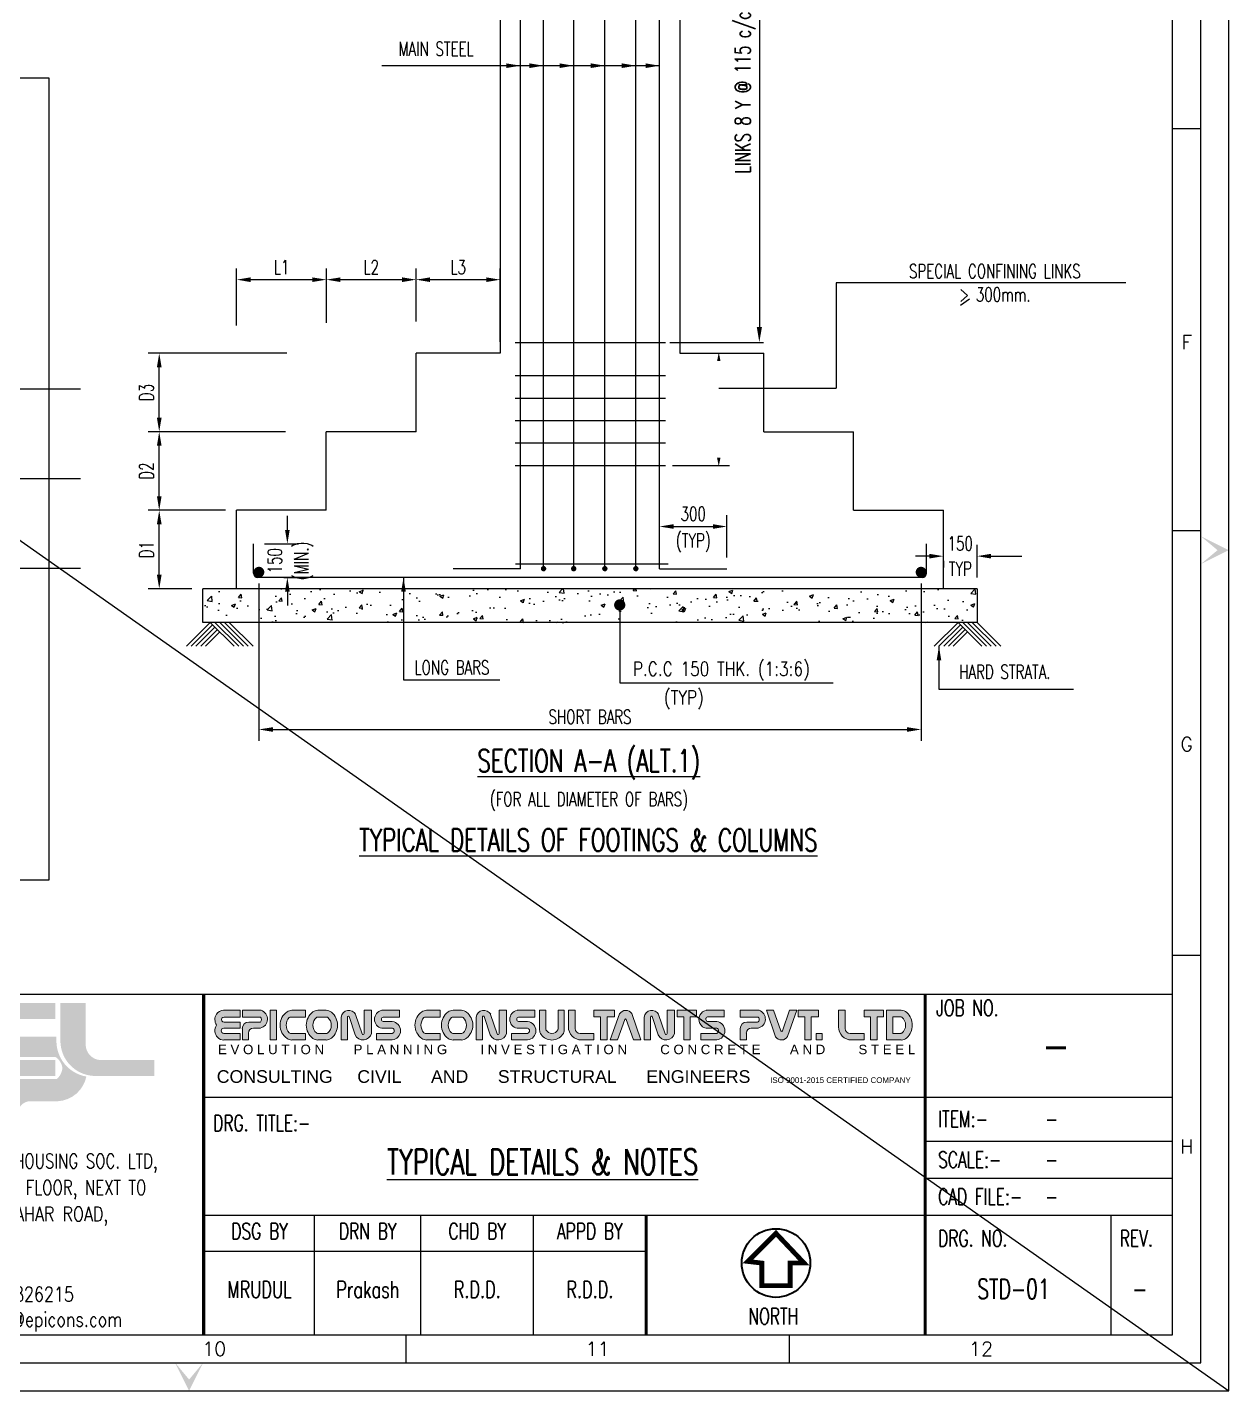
# Model space of a CAD drawing. Extents: x 489124 to 794428, y -356295 to -29813.
# Drawn here: x 583374 to 604791, y -94887 to -70579 of the extents above; entities that cross this region are included whole.
import ezdxf
from ezdxf.enums import TextEntityAlignment as Align
from ezdxf.lldxf.tags import DXFTag

# ---------------------------------------------------------------- set-up
doc = ezdxf.new("R2010")
doc.units = 0
doc.header["$LTSCALE"] = 500
doc.header["$MEASUREMENT"] = 0
doc.layers.get('DEFPOINTS').update_dxf_attribs({"color": 4})
for name, color, linetype, lineweight in [('00 ECPL LOGO', 250, 'Continuous', 20), ('00 ELEV-2', 9, 'Continuous', 30), ('HEADING-TXT', 1, 'Continuous', 25)]:
    doc.layers.add(name, color=color, linetype=linetype, lineweight=lineweight)
for name, color, linetype in [('CEN', 8, 'CENTER'), ('COL', 1, 'Continuous'), ('DIM', 5, 'Continuous'), ('FOOT', 4, 'Continuous'), ('FRAME', 6, 'Continuous'), ('LINK', 2, 'Continuous'), ('P.C.C.', 8, 'Continuous'), ('PNA', 10, 'Continuous'), ('RING', 4, 'Continuous'), ('S-TEXT-1', 4, 'Continuous'), ('TEXT', 4, 'Continuous'), ('TEXT (SHEET)', 4, 'Continuous'), ('TITLE', 4, 'Continuous'), ('TXT', 4, 'Continuous')]:
    doc.layers.add(name, color=color, linetype=linetype)
doc.styles.add('ROMANS', font='r.shx', dxfattribs={"width": 0.7, "bigfont": 'bigfont.shx'})
doc.styles.add('SEC. TEXT', font='arial.ttf', dxfattribs={"height": 180})
tags = doc.linetypes.add('CENTER', pattern=[2, 1.25, -0.25, 0.25, -0.25]).pattern_tags.tags
tags[10:11] = [DXFTag(74, 4), DXFTag(75, 0), DXFTag(340, '0'), DXFTag(46, 1.0), DXFTag(50, 0.0), DXFTag(44, 0.0), DXFTag(45, 0.0)]
tags[8:9] = [DXFTag(74, 4), DXFTag(75, 0), DXFTag(340, '0'), DXFTag(46, 1.0), DXFTag(50, 0.0), DXFTag(44, 0.0), DXFTag(45, 0.0)]
tags[6:7] = [DXFTag(74, 4), DXFTag(75, 0), DXFTag(340, '0'), DXFTag(46, 1.0), DXFTag(50, 0.0), DXFTag(44, 0.0), DXFTag(45, 0.0)]
tags[4:5] = [DXFTag(74, 4), DXFTag(75, 0), DXFTag(340, '0'), DXFTag(46, 1.0), DXFTag(50, 0.0), DXFTag(44, 0.0), DXFTag(45, 0.0)]
tags = doc.linetypes.add('HIDDEN', pattern=[0.375, 0.25, -0.125]).pattern_tags.tags
tags[6:7] = [DXFTag(74, 4), DXFTag(75, 0), DXFTag(340, '0'), DXFTag(46, 1.0), DXFTag(50, 0.0), DXFTag(44, 0.0), DXFTag(45, 0.0)]
tags[4:5] = [DXFTag(74, 4), DXFTag(75, 0), DXFTag(340, '0'), DXFTag(46, 1.0), DXFTag(50, 0.0), DXFTag(44, 0.0), DXFTag(45, 0.0)]
doc.dimstyles.new('Copy of INT2TIMES', dxfattribs={"dimtxt": 300, "dimasz": 275, "dimexe": 75, "dimexo": 75, "dimgap": 40, "dimtad": 1, "dimdec": 0, "dimlfac": 0.5, "dimrnd": 5, "dimzin": 0, "dimdsep": 46, "dimtxsty": 'ROMANS', "dimcen": -1, "dimclrd": 5, "dimclre": 5, "dimclrt": 4, "dimadec": 0, "dimazin": 0, "dimtfac": 1, "dimtdec": 0, "dimtix": 1, "dimtofl": 0, "dimtmove": 2, "dimatfit": 3, "dimfxl": 0, "dimtolj": 1, "dimtzin": 0, "dimarcsym": 0})
doc.dimstyles.new('dim25', dxfattribs={"dimtxt": 250, "dimasz": 250, "dimexe": 200, "dimexo": 200, "dimgap": 100, "dimtad": 1, "dimdec": 0, "dimlfac": 0.25, "dimzin": 0, "dimdsep": 46, "dimtxsty": 'ROMANS', "dimcen": 0, "dimclrd": 5, "dimclre": 5, "dimclrt": 4, "dimadec": 0, "dimazin": 0, "dimtfac": 1, "dimtdec": 0, "dimtix": 1, "dimtofl": 0, "dimtmove": 2, "dimatfit": 3, "dimfxl": 0, "dimtolj": 1, "dimtzin": 0, "dimlwd": -1, "dimlwe": -1, "dimarcsym": 0})
doc.dimstyles.new('INT$7', dxfattribs={"dimtxt": 9, "dimasz": 8, "dimexe": 8, "dimexo": 3, "dimgap": 2, "dimtad": 1, "dimdec": 0, "dimzin": 0, "dimdsep": 46, "dimtxsty": 'ROMANS', "dimblk": 'DIMTICK', "dimcen": -0.25, "dimclrd": 5, "dimclre": 5, "dimclrt": 4, "dimadec": 0, "dimazin": 0, "dimtfac": 1, "dimtdec": 0, "dimtix": 1, "dimtofl": 0, "dimtmove": 2, "dimatfit": 3, "dimldrblk": 'DIMTICK', "dimfxl": 0, "dimtolj": 1, "dimtzin": 0, "dimarcsym": 0})

# ---------------------------------------------------------------- blocks, each defined once
blk = doc.blocks.new('*D33')
at = {"layer": 'DEFPOINTS', "color": 0}
for p in [(587405, -79790), (588010, -79790), (587747, -80390)]:
    blk.add_point(p, dxfattribs=at)
at = {"layer": 'DIM', "color": 5}
for p, q in [((588010, -79540), (588010, -79290)), ((587605, -79790), (588210, -79790)), ((587947, -80390), (588210, -80390)), ((588010, -80640), (588010, -80890))]:
    blk.add_line(p, q, dxfattribs=at)
for points in [[(587969, -79540), (588052, -79540), (588010, -79790)], [(587969, -80640), (588052, -80640), (588010, -80390)]]:
    blk.add_solid(points, dxfattribs=at)
at = {"layer": 'DIM', "color": 4, "char_height": 250, "attachment_point": 5, "rotation": 90, "style": 'ROMANS'}
for s, insert in [('\\A1;150', (587785, -80090)), ('\\A1;(MIN.)', (588301, -80090))]:
    blk.add_mtext(s, dxfattribs=dict(at, insert=insert))
blk = doc.blocks.new('*D34')
at = {"layer": 'DEFPOINTS', "color": 0}
for p in [(585726, -79190), (587105, -79190), (586505, -80590)]:
    blk.add_point(p, dxfattribs=at)
at = {"layer": 'DIM', "color": 5}
for p, q in [((586905, -79190), (585526, -79190)), ((585726, -80340), (585726, -79440)), ((586305, -80590), (585526, -80590))]:
    blk.add_line(p, q, dxfattribs=at)
for points in [[(585685, -79440), (585768, -79440), (585726, -79190)], [(585685, -80340), (585768, -80340), (585726, -80590)]]:
    blk.add_solid(points, dxfattribs=at)
at = {"layer": 'DIM', "color": 4, "insert": (585501, -79890), "char_height": 250, "attachment_point": 5, "rotation": 90, "style": 'ROMANS'}
blk.add_mtext('\\A1;D1', dxfattribs=at)
blk = doc.blocks.new('*D35')
at = {"layer": 'DEFPOINTS', "color": 0}
for p in [(585726, -77790), (588179, -77790), (587105, -79190)]:
    blk.add_point(p, dxfattribs=at)
at = {"layer": 'DIM', "color": 5}
for p, q in [((587979, -77790), (585526, -77790)), ((585726, -78940), (585726, -78040)), ((586905, -79190), (585526, -79190))]:
    blk.add_line(p, q, dxfattribs=at)
for points in [[(585685, -78040), (585768, -78040), (585726, -77790)], [(585685, -78940), (585768, -78940), (585726, -79190)]]:
    blk.add_solid(points, dxfattribs=at)
at = {"layer": 'DIM', "color": 4, "insert": (585501, -78490), "char_height": 250, "attachment_point": 5, "rotation": 90, "style": 'ROMANS'}
blk.add_mtext('\\A1;D2', dxfattribs=at)
blk = doc.blocks.new('*D36')
at = {"layer": 'DEFPOINTS', "color": 0}
for p in [(585726, -76390), (588199, -76390), (588179, -77790)]:
    blk.add_point(p, dxfattribs=at)
at = {"layer": 'DIM', "color": 5}
for p, q in [((587999, -76390), (585526, -76390)), ((585726, -77540), (585726, -76640)), ((587979, -77790), (585526, -77790))]:
    blk.add_line(p, q, dxfattribs=at)
for points in [[(585685, -76640), (585768, -76640), (585726, -76390)], [(585685, -77540), (585768, -77540), (585726, -77790)]]:
    blk.add_solid(points, dxfattribs=at)
at = {"layer": 'DIM', "color": 4, "insert": (585501, -77090), "char_height": 250, "attachment_point": 5, "rotation": 90, "style": 'ROMANS'}
blk.add_mtext('\\A1;D3', dxfattribs=at)
blk = doc.blocks.new('*D37')
at = {"layer": 'DEFPOINTS', "color": 0}
for p in [(590305, -75079), (590305, -76024), (591805, -76390)]:
    blk.add_point(p, dxfattribs=at)
at = {"layer": 'DIM', "color": 5}
for p, q in [((590305, -75824), (590305, -74879)), ((591555, -75079), (590555, -75079)), ((591805, -76190), (591805, -74879))]:
    blk.add_line(p, q, dxfattribs=at)
for points in [[(590555, -75038), (590555, -75121), (590305, -75079)], [(591555, -75038), (591555, -75121), (591805, -75079)]]:
    blk.add_solid(points, dxfattribs=at)
at = {"layer": 'DIM', "color": 4, "insert": (591055, -74854), "char_height": 250, "attachment_point": 5, "style": 'ROMANS'}
blk.add_mtext('\\A1;L3', dxfattribs=at)
blk = doc.blocks.new('*D38')
at = {"layer": 'DEFPOINTS', "color": 0}
for p in [(588705, -75079), (588705, -76051), (590305, -76024)]:
    blk.add_point(p, dxfattribs=at)
at = {"layer": 'DIM', "color": 5}
for p, q in [((588705, -75851), (588705, -74879)), ((590055, -75079), (588955, -75079)), ((590305, -75824), (590305, -74879))]:
    blk.add_line(p, q, dxfattribs=at)
for points in [[(588955, -75038), (588955, -75121), (588705, -75079)], [(590055, -75038), (590055, -75121), (590305, -75079)]]:
    blk.add_solid(points, dxfattribs=at)
at = {"layer": 'DIM', "color": 4, "insert": (589505, -74854), "char_height": 250, "attachment_point": 5, "style": 'ROMANS'}
blk.add_mtext('\\A1;L2', dxfattribs=at)
blk = doc.blocks.new('*D39')
at = {"layer": 'DEFPOINTS', "color": 0}
for p in [(587105, -75079), (588705, -76051), (587105, -76099)]:
    blk.add_point(p, dxfattribs=at)
at = {"layer": 'DIM', "color": 5}
for p, q in [((587105, -75899), (587105, -74879)), ((588455, -75079), (587355, -75079)), ((588705, -75851), (588705, -74879))]:
    blk.add_line(p, q, dxfattribs=at)
for points in [[(587355, -75038), (587355, -75121), (587105, -75079)], [(588455, -75038), (588455, -75121), (588705, -75079)]]:
    blk.add_solid(points, dxfattribs=at)
at = {"layer": 'DIM', "color": 4, "insert": (587905, -74854), "char_height": 250, "attachment_point": 5, "style": 'ROMANS'}
blk.add_mtext('\\A1;L1', dxfattribs=at)
blk = doc.blocks.new('*D40')
at = {"layer": 'DEFPOINTS', "color": 0}
for p in [(599705, -79890), (600305, -80008), (600305, -80590)]:
    blk.add_point(p, dxfattribs=at)
at = {"layer": 'DIM', "color": 5}
for p, q in [((600305, -80390), (600305, -79808)), ((599455, -80008), (599205, -80008)), ((599705, -80090), (599705, -80208)), ((600555, -80008), (600805, -80008))]:
    blk.add_line(p, q, dxfattribs=at)
for points in [[(599455, -79967), (599455, -80050), (599705, -80008)], [(600555, -79967), (600555, -80050), (600305, -80008)]]:
    blk.add_solid(points, dxfattribs=at)
at = {"layer": 'DIM', "color": 4, "char_height": 250, "attachment_point": 5, "style": 'ROMANS'}
for s, insert in [('\\A1;150', (600005, -79783)), ('\\A1;TYP', (600005, -80233))]:
    blk.add_mtext(s, dxfattribs=dict(at, insert=insert))
blk = doc.blocks.new('FOLDER')
at = {"layer": 'PNA'}
for points in [[(-1250, 2500), (0, 0), (0, 1000)], [(1250, 2500), (0, 0), (0, 1000)]]:
    blk.add_solid(points, dxfattribs=at)
blk = doc.blocks.new('ecpl logo')
at = {"layer": '00 ECPL LOGO'}
for color, points in [(256, [(351, -827, 0.621111), (586, -1401), (1442, -1401), (1442, -1151), (682, -1151, -0.917622), (682, -948), (1285, -948), (1285, -702), (682, -702, -0.926164), (682, -501), (1442, -501), (1442, -251), (581, -251, 0.621111), (351, -827)]), (152, [(2940, -251), (2940, -863, 0.384329), (3453, -1401), (4422, -1401), (4422, -1151), (3582, -1151, -0.414214), (3340, -908), (3340, -251)]), (140, [(1887, -779), (1887, -1102), (2862, -1102, -0.232111), (2971, -1281, -0.194401), (2883, -1450), (2269, -1450, 0.364674), (1887, -1802), (1887, -2463), (2269, -2463), (2269, -1996, -0.414214), (2462, -1802), (2899, -1802, 0.338499), (3350, -1412, -0.371272), (2877, -839), (2877, -779)])]:
    blk.add_hatch(color=color, dxfattribs=at).paths.add_polyline_path(points)
h = blk.add_hatch(color=253, dxfattribs=at)
h.dxf.hatch_style = 1
h.paths.add_polyline_path([(995, -993, 0.07148), (1056, -1106), (1486, -1106), (1486, -1356, 0.065387), (1776, -1401), (2862, -1401), (2862, -1151), (1776, -1151, -0.910826), (1742, -501), (2862, -501), (2862, -251), (1776, -251, 0.069483), (1486, -291), (1486, -546), (1071, -546, 0.072407), (1003, -657), (1329, -657), (1329, -993)])
blk = doc.blocks.new('A1')
at = {"layer": '00 ECPL LOGO'}
h = blk.add_hatch(color=7, dxfattribs=at)
h.dxf.hatch_style = 1
h.paths.add_polyline_path([(65416, 6564), (65416, 6682), (65123, 6682, 0.261636), (64999, 6612, 0.285841), (65001, 6424, 0.344902), (65022, 6205, 0.204992), (65127, 6161), (65416, 6161), (65416, 6276), (65134, 6276, -1), (65128, 6370), (65416, 6370), (65416, 6476), (65134, 6476, -1), (65132, 6564)])
h = blk.add_hatch(color=7, dxfattribs=at)
h.dxf.hatch_style = 1
h.paths.add_polyline_path([(65787, 6682), (65455, 6682), (65455, 6564), (65771, 6564, -0.440545), (65771, 6476), (65570, 6476, 0.414214), (65455, 6360), (65455, 6161), (65563, 6161), (65563, 6283, -0.414214), (65650, 6370), (65771, 6370, 0.757811)])
h.paths.add_polyline_path([(66057, 6682), (65944, 6682), (65944, 6161), (66057, 6161)])
h.paths.add_polyline_path([(66562, 6682), (66324, 6682, 0.154275), (66241, 6655, 0.519672), (66241, 6187, 0.154275), (66324, 6161), (66562, 6161), (66562, 6276), (66299, 6276, -0.210356), (66278, 6286, -0.388707), (66278, 6555, -0.210356), (66299, 6564), (66562, 6564)])
h.paths.add_polyline_path([(66927, 6682), (66780, 6682, 0.159018), (66695, 6654, 0.507969), (66695, 6189, 0.159018), (66780, 6161), (66927, 6161, 0.173791), (67019, 6194, 0.472311), (67019, 6649, 0.173791)])
h.paths.add_polyline_path([(66938, 6564, -0.185052), (66957, 6557, -0.445894), (66957, 6284, -0.185052), (66938, 6276), (66774, 6276, -0.185052), (66755, 6284, -0.445894), (66755, 6557, -0.185052), (66774, 6564)], flags=16)
h.paths.add_polyline_path([(67444, 6611, 0.723435), (67190, 6564), (67190, 6161), (67302, 6161), (67302, 6564, -0.723435), (67330, 6575), (67437, 6252, 0.724077), (67721, 6277), (67721, 6682), (67592, 6682), (67592, 6278, -0.755661), (67557, 6267)])
h.paths.add_polyline_path([(68218, 6682), (67905, 6682, 0.823713), (67905, 6367), (68089, 6367, -0.713272), (68089, 6276), (67809, 6276), (67809, 6161), (68089, 6161, 0.900309), (68089, 6484), (67928, 6484, -0.746931), (67928, 6564), (68218, 6564)])
h = blk.add_hatch(color=7, dxfattribs=at)
h.dxf.hatch_style = 1
h.paths.add_polyline_path([(68929, 6682), (68691, 6682, 0.154275), (68607, 6655, 0.519672), (68607, 6187, 0.154275), (68691, 6161), (68929, 6161), (68929, 6276), (68665, 6276, -0.210932), (68644, 6286, -0.385278), (68643, 6554, -0.212895), (68665, 6564), (68929, 6564)])
h.paths.add_polyline_path([(69394, 6649, 0.173792), (69302, 6682), (69155, 6682, 0.159018), (69070, 6654, 0.507969), (69070, 6189, 0.159018), (69155, 6161), (69302, 6161, 0.173792), (69394, 6194, 0.472311)])
h.paths.add_polyline_path([(69312, 6564, -0.185053), (69331, 6557, -0.445893), (69331, 6284, -0.185053), (69312, 6276), (69149, 6276, -0.185053), (69129, 6284, -0.445893), (69129, 6557, -0.185053), (69149, 6564)], flags=16)
h.paths.add_polyline_path([(69562, 6564), (69562, 6161), (69674, 6161), (69674, 6564, -0.436861), (69690, 6581, -0.319738), (69704, 6571), (69809, 6252, 0.724077), (70093, 6277), (70093, 6682), (69964, 6682), (69964, 6278, -0.755661), (69930, 6267), (69816, 6611, 0.723435)])
h.paths.add_polyline_path([(70594, 6682), (70281, 6682, 0.823713), (70281, 6367), (70466, 6367, -0.713272), (70466, 6276), (70185, 6276), (70185, 6161), (70466, 6161, 0.900309), (70466, 6484), (70304, 6484, -0.746931), (70304, 6564), (70594, 6564)])
h.paths.add_polyline_path([(70788, 6682), (70676, 6682), (70676, 6341, 0.160106), (70704, 6256, 0.505303), (71080, 6256, 0.160106), (71108, 6341), (71108, 6682), (70999, 6682), (70999, 6342, -0.621318), (70788, 6342)])
h.paths.add_polyline_path([(71299, 6682), (71181, 6682), (71181, 6392, 0.414214), (71412, 6161), (71631, 6161), (71631, 6276), (71386, 6276, -0.414214), (71299, 6363)])
h.paths.add_polyline_path([(71989, 6682), (71631, 6682), (71631, 6567), (71748, 6567), (71748, 6161), (71860, 6161), (71860, 6567), (71989, 6567)])
h.paths.add_polyline_path([(72294, 6628, 0.539211), (72081, 6621), (71915, 6161), (72046, 6161), (72170, 6522, -0.708617), (72197, 6522), (72327, 6161), (72453, 6161)])
h.paths.add_polyline_path([(72766, 6611, 0.723435), (72512, 6564), (72512, 6161), (72624, 6161), (72624, 6564, -0.723435), (72653, 6575), (72759, 6252, 0.724077), (73043, 6277), (73043, 6682), (72914, 6682), (72914, 6278, -0.755661), (72880, 6267)])
h.paths.add_polyline_path([(73430, 6682), (73090, 6682), (73090, 6567), (73206, 6567), (73206, 6161), (73319, 6161), (73319, 6567), (73430, 6567)])
h.paths.add_polyline_path([(73915, 6682), (73623, 6682, 0.157568), (73539, 6654, 0.511532), (73539, 6394, 0.157569), (73623, 6367), (73786, 6367, -0.713272), (73786, 6276), (73506, 6276), (73506, 6161), (73786, 6161, 0.900308), (73786, 6484), (73630, 6484), (73624, 6484, -0.722204), (73624, 6567), (73915, 6567)])
h = blk.add_hatch(color=7, dxfattribs=at)
h.dxf.hatch_style = 1
h.paths.add_polyline_path([(74531, 6682), (74198, 6682), (74198, 6564), (74501, 6564, -0.270444), (74526, 6549, -0.26297), (74526, 6491, -0.270444), (74501, 6476), (74314, 6476, 0.414214), (74198, 6360), (74198, 6161), (74307, 6161), (74307, 6283, -0.414214), (74393, 6370), (74515, 6370, 0.757811)])
h.paths.add_polyline_path([(74784, 6682), (74659, 6682), (74818, 6215, 0.539211), (75030, 6221), (75196, 6682), (75065, 6682), (74941, 6320, -0.708617), (74914, 6320)])
h.paths.add_polyline_path([(75574, 6682), (75217, 6682), (75217, 6567), (75333, 6567), (75333, 6161), (75446, 6161), (75446, 6567), (75574, 6567)])
h.paths.add_polyline_path([(76042, 6682), (75924, 6682), (75924, 6392, 0.414214), (76155, 6161), (76374, 6161), (76374, 6276), (76129, 6276, -0.414214), (76042, 6363)])
h.paths.add_polyline_path([(75638, 6276), (75531, 6276), (75531, 6161), (75638, 6161)])
h = blk.add_hatch(color=7, dxfattribs=at)
h.dxf.hatch_style = 1
h.paths.add_polyline_path([(76374, 6682), (76374, 6567), (76490, 6567), (76490, 6161), (76603, 6161), (76603, 6567), (76715, 6567), (76715, 6682)])
h.paths.add_polyline_path([(76771, 6682), (76771, 6161), (77026, 6161, 0.189446), (77124, 6199, 0.435754), (77124, 6643, 0.189446), (77026, 6682)])
h.paths.add_polyline_path([(77029, 6567, -0.519112), (77029, 6276), (76881, 6276), (76881, 6567)], flags=16)
at = {"color": 1}
for p, q in [((81794, 6959), (1969, 6959)), ((64792, 5159), (81794, 5159)), ((64792, 3084), (81794, 3084)), ((64792, 2451), (72548, 2451))]:
    blk.add_line(p, q, dxfattribs=at)
at = {"color": 5, "linetype": 'ByBlock', "lineweight": -2}
for p, q in [((77465, 4384), (81794, 4384)), ((77465, 3734), (81794, 3734)), ((66725, 984), (66725, 3084)), ((68592, 984), (68592, 3084)), ((70570, 984), (70570, 3084)), ((80711, 3084), (80711, 984))]:
    blk.add_line(p, q, dxfattribs=at)
blk.add_line((72548, 984), (72548, 3084))
at = {"flags": 128}
blk.add_lwpolyline([(0, 0), (82779, 0), (82779, 58231), (0, 58231)], close=True, dxfattribs=at)
at = {"color": 1, "const_width": 56.6}
for points in [[(64777, 984), (64777, 6959)], [(77447, 984), (77447, 6959)], [(72548, 984), (72548, 3084)]]:
    blk.add_lwpolyline(points, dxfattribs=at)
at = {"layer": '00 ECPL LOGO', "color": 7}
for p, q in [((65416, 6682), (65123, 6682)), ((65134, 6564), (65416, 6564)), ((65416, 6476), (65134, 6476)), ((65416, 6564), (65416, 6682)), ((65416, 6370), (65416, 6476)), ((65787, 6682), (65455, 6682)), ((65455, 6682), (65455, 6564)), ((65771, 6564), (65455, 6564)), ((65771, 6476), (65570, 6476)), ((65944, 6682), (66057, 6682)), ((65944, 6682), (65944, 6161)), ((66057, 6682), (66057, 6161)), ((66299, 6564), (66562, 6564)), ((66324, 6682), (66562, 6682)), ((66562, 6564), (66562, 6682)), ((66774, 6564), (66938, 6564)), ((66780, 6682), (66927, 6682)), ((67190, 6564), (67190, 6161)), ((67302, 6564), (67302, 6161)), ((67330, 6575), (67437, 6252)), ((67444, 6611), (67557, 6267)), ((67592, 6682), (67721, 6682)), ((67721, 6682), (67592, 6682)), ((67592, 6682), (67592, 6276)), ((67721, 6682), (67721, 6276)), ((67721, 6564), (67721, 6564)), ((67905, 6682), (68218, 6682)), ((68218, 6682), (67905, 6682)), ((67928, 6564), (68218, 6564)), ((68089, 6484), (67928, 6484)), ((68218, 6564), (68218, 6682)), ((68665, 6564), (68929, 6564)), ((68929, 6682), (68691, 6682)), ((68929, 6564), (68929, 6682)), ((69149, 6564), (69312, 6564)), ((69155, 6682), (69302, 6682)), ((69562, 6564), (69562, 6161)), ((69674, 6564), (69674, 6161)), ((69704, 6571), (69809, 6252)), ((69816, 6611), (69930, 6267)), ((69964, 6682), (70093, 6682)), ((69964, 6682), (70093, 6682)), ((70093, 6682), (69964, 6682)), ((69964, 6682), (69964, 6276)), ((70093, 6682), (70093, 6277)), ((70093, 6564), (70093, 6564)), ((70281, 6682), (70594, 6682)), ((70281, 6682), (70594, 6682)), ((70594, 6682), (70281, 6682)), ((70304, 6564), (70594, 6564)), ((70466, 6484), (70304, 6484)), ((70594, 6564), (70594, 6682)), ((70676, 6682), (70788, 6682)), ((70788, 6682), (70676, 6682)), ((70676, 6682), (70676, 6341)), ((70788, 6682), (70788, 6342)), ((70999, 6682), (71108, 6682)), ((71108, 6682), (70999, 6682)), ((70999, 6682), (70999, 6342)), ((71108, 6682), (71108, 6341)), ((71181, 6682), (71299, 6682)), ((71299, 6682), (71181, 6682)), ((71181, 6392), (71181, 6682)), ((71299, 6363), (71299, 6682)), ((71631, 6682), (71989, 6682)), ((71989, 6682), (71631, 6682)), ((71631, 6682), (71631, 6567)), ((71631, 6567), (71748, 6567)), ((71748, 6161), (71748, 6567)), ((71860, 6161), (71860, 6567)), ((71860, 6567), (71989, 6567)), ((71915, 6161), (72081, 6621)), ((71989, 6682), (71989, 6567)), ((72046, 6161), (72170, 6522)), ((72327, 6161), (72197, 6522)), ((72453, 6161), (72294, 6628)), ((72512, 6564), (72512, 6161)), ((72624, 6564), (72624, 6161)), ((72653, 6575), (72759, 6252)), ((72766, 6611), (72880, 6267)), ((72914, 6682), (72914, 6276)), ((72914, 6682), (73043, 6682)), ((72914, 6682), (73043, 6682)), ((73043, 6682), (72914, 6682)), ((72914, 6682), (73043, 6682)), ((73043, 6682), (73043, 6276)), ((73043, 6564), (73043, 6564)), ((73090, 6682), (73090, 6567)), ((73090, 6682), (73430, 6682)), ((73430, 6682), (73090, 6682)), ((73090, 6682), (73430, 6682)), ((73090, 6682), (73430, 6682)), ((73430, 6682), (73090, 6682)), ((73090, 6567), (73206, 6567)), ((73090, 6567), (73206, 6567)), ((73206, 6161), (73206, 6567)), ((73319, 6161), (73319, 6567)), ((73319, 6567), (73430, 6567)), ((73319, 6567), (73430, 6567)), ((73430, 6682), (73430, 6567)), ((73602, 6682), (73915, 6682)), ((73602, 6682), (73915, 6682)), ((73915, 6682), (73623, 6682)), ((73624, 6567), (73915, 6567)), ((73786, 6484), (73624, 6484)), ((73630, 6484), (73786, 6484)), ((73915, 6564), (73915, 6682)), ((74198, 6682), (74198, 6564)), ((74531, 6682), (74198, 6682)), ((74501, 6564), (74198, 6564)), ((74501, 6476), (74314, 6476)), ((74659, 6682), (74818, 6215)), ((74784, 6682), (74659, 6682)), ((74784, 6682), (74659, 6682)), ((74784, 6682), (74914, 6320)), ((75065, 6682), (74941, 6320)), ((75196, 6682), (75030, 6221)), ((75196, 6682), (75065, 6682)), ((75123, 6682), (75065, 6682)), ((75196, 6682), (75065, 6682)), ((75217, 6682), (75217, 6567)), ((75217, 6682), (75574, 6682)), ((75574, 6682), (75217, 6682)), ((75217, 6682), (75574, 6682)), ((75217, 6682), (75574, 6682)), ((75217, 6682), (75574, 6682)), ((75217, 6567), (75333, 6567)), ((75217, 6567), (75333, 6567)), ((75333, 6161), (75333, 6567)), ((75446, 6161), (75446, 6567)), ((75446, 6567), (75574, 6567)), ((75446, 6567), (75574, 6567)), ((75574, 6682), (75574, 6567)), ((75924, 6392), (75924, 6682)), ((75924, 6682), (76042, 6682)), ((76042, 6682), (75924, 6682)), ((76042, 6363), (76042, 6682)), ((76374, 6682), (76374, 6567)), ((76374, 6682), (76715, 6682)), ((76715, 6682), (76374, 6682)), ((76374, 6567), (76490, 6567)), ((76490, 6567), (76374, 6567)), ((76490, 6161), (76490, 6567)), ((76603, 6161), (76603, 6567)), ((76603, 6567), (76715, 6567)), ((76603, 6567), (76715, 6567)), ((76715, 6567), (76603, 6567)), ((76715, 6682), (76715, 6567)), ((76771, 6682), (76771, 6161)), ((76771, 6682), (77026, 6682)), ((76881, 6567), (76881, 6276)), ((76881, 6567), (77019, 6567)), ((65128, 6370), (65416, 6370)), ((65416, 6276), (65128, 6276)), ((65416, 6161), (65416, 6276)), ((65455, 6360), (65455, 6161)), ((65563, 6283), (65563, 6161)), ((65650, 6370), (65771, 6370)), ((66299, 6276), (66562, 6276)), ((66562, 6161), (66562, 6276)), ((66774, 6276), (66938, 6276)), ((67721, 6276), (67721, 6276)), ((67809, 6161), (67809, 6276)), ((67809, 6276), (68089, 6276)), ((68089, 6367), (67905, 6367)), ((68665, 6276), (68929, 6276)), ((68929, 6161), (68929, 6276)), ((69149, 6276), (69312, 6276)), ((70185, 6161), (70185, 6276)), ((70185, 6276), (70466, 6276)), ((70185, 6276), (70466, 6276)), ((70466, 6367), (70281, 6367)), ((71386, 6276), (71631, 6276)), ((71631, 6276), (71631, 6161)), ((73043, 6276), (73043, 6276)), ((73506, 6161), (73506, 6276)), ((73506, 6276), (73786, 6276)), ((73506, 6276), (73786, 6276)), ((73506, 6276), (73786, 6276)), ((73786, 6367), (73602, 6367)), ((73623, 6367), (73774, 6367)), ((74198, 6360), (74198, 6161)), ((74307, 6283), (74307, 6161)), ((74393, 6370), (74515, 6370)), ((76129, 6276), (76374, 6276)), ((76374, 6276), (76374, 6161)), ((76881, 6276), (77019, 6276)), ((65127, 6161), (65416, 6161)), ((65455, 6161), (65563, 6161)), ((65944, 6161), (66057, 6161)), ((66324, 6161), (66562, 6161)), ((66927, 6161), (66780, 6161)), ((67190, 6161), (67302, 6161)), ((67569, 6161), (67592, 6161)), ((67592, 6162), (67592, 6161)), ((67809, 6161), (68089, 6161)), ((67809, 6161), (68089, 6161)), ((68691, 6161), (68929, 6161)), ((69155, 6161), (69302, 6161)), ((69562, 6161), (69674, 6161)), ((69562, 6161), (69674, 6161)), ((69562, 6161), (69674, 6161)), ((70185, 6161), (70466, 6161)), ((70185, 6161), (70466, 6161)), ((70185, 6161), (70466, 6161)), ((71412, 6161), (71631, 6161)), ((71412, 6161), (71631, 6161)), ((71748, 6161), (71860, 6161)), ((71748, 6161), (71860, 6161)), ((71915, 6161), (72046, 6161)), ((71989, 6161), (72046, 6161)), ((72327, 6161), (72453, 6161)), ((72327, 6161), (72453, 6161)), ((72512, 6161), (72624, 6161)), ((72512, 6161), (72624, 6161)), ((72512, 6161), (72624, 6161)), ((73206, 6161), (73319, 6161)), ((73206, 6161), (73319, 6161)), ((73206, 6161), (73319, 6161)), ((73206, 6161), (73319, 6161)), ((73506, 6161), (73786, 6161)), ((73506, 6161), (73786, 6161)), ((73506, 6161), (73786, 6161)), ((73506, 6161), (73786, 6161)), ((73506, 6161), (73786, 6161)), ((74198, 6161), (74307, 6161)), ((75333, 6161), (75446, 6161)), ((75333, 6161), (75446, 6161)), ((75333, 6161), (75446, 6161)), ((76155, 6161), (76374, 6161)), ((76155, 6161), (76374, 6161)), ((76490, 6161), (76603, 6161)), ((76490, 6161), (76603, 6161)), ((76490, 6161), (76603, 6161)), ((76490, 6161), (76603, 6161)), ((76507, 6161), (76603, 6161)), ((76507, 6161), (76603, 6161)), ((76507, 6161), (76603, 6161)), ((76507, 6161), (76603, 6161)), ((76771, 6161), (77026, 6161))]:
    blk.add_line(p, q, dxfattribs=at)
blk.add_lwpolyline([(75531, 6276), (75638, 6276), (75638, 6161), (75531, 6161)], close=True, dxfattribs=at)
for centre, radius, start, end in [((65151, 6520), 178, 148.648, 212.4563), ((65123, 6537), 145, 90, 148.648), ((65133, 6520), 44.1, 88.7637, 271.2363), ((65570, 6360), 116, 90, 180), ((65735, 6528), 162, 282.7188, 71.3398), ((65731, 6520), 59.7, 312.4487, 47.5513), ((66405, 6421), 286, 125.0807, 234.9193), ((66424, 6420), 199, 137.5171, 222.4829), ((66324, 6537), 145, 90, 125.0807), ((66299, 6535), 28.9, 90, 137.5171), ((66865, 6421), 288, 126.1417, 233.8583), ((66877, 6420), 183, 131.9364, 228.0636), ((66780, 6537), 145, 90, 126.1417), ((66774, 6535), 28.9, 90, 131.9364), ((66927, 6537), 145, 50.5638, 90), ((66938, 6535), 28.9, 48.0636, 90), ((66834, 6420), 183, 311.9364, 48.0636), ((66832, 6421), 295, 309.4362, 50.5638), ((67324, 6546), 136, 28.75, 172.2831), ((67318, 6565), 16.2, 40.0191, 183.5523), ((67936, 6524), 160, 101.0425, 258.9575), ((67939, 6524), 41.8, 106.4856, 253.5144), ((68072, 6322), 162, 276.006, 83.994), ((68772, 6421), 286, 125.0807, 234.9193), ((68792, 6421), 200, 138.0741, 222.3563), ((68691, 6537), 145, 90, 125.0807), ((68665, 6535), 28.9, 90, 138.0741), ((69239, 6421), 288, 126.1417, 233.8583), ((69252, 6420), 183, 131.9364, 228.0636), ((69155, 6537), 145, 90, 126.1417), ((69149, 6535), 28.9, 90, 131.9364), ((69302, 6537), 145, 50.5638, 90), ((69312, 6535), 28.9, 48.0636, 90), ((69209, 6420), 183, 311.9364, 48.0636), ((69207, 6421), 295, 309.4362, 50.5638), ((69697, 6546), 136, 28.75, 172.2831), ((69690, 6565), 16.2, 89.1577, 183.5523), ((69690, 6567), 14.5, 18.2334, 89.1577), ((70312, 6524), 160, 101.0425, 258.9575), ((70316, 6524), 41.8, 106.4856, 253.5144), ((70449, 6322), 162, 276.006, 83.994), ((72190, 6554), 127, 35.166, 148.5022), ((72184, 6517), 14.5, 19.7665, 161.0546), ((72647, 6546), 136, 28.75, 172.2831), ((72640, 6565), 16.2, 40.0191, 183.5523), ((73633, 6524), 160, 125.818, 234.182), ((73623, 6537), 145, 90, 125.818), ((73638, 6525), 43.7, 108.3261, 238.1957), ((73630, 6513), 28.9, 238.1957, 270), ((73769, 6322), 162, 276.006, 83.994), ((74314, 6360), 116, 90, 180), ((74501, 6535), 28.9, 29.4672, 90), ((74501, 6505), 28.9, 270, 330.5328), ((74479, 6528), 162, 282.7188, 71.3398), ((74474, 6520), 59.7, 330.5328, 29.4672), ((77019, 6538), 28.9, 51.4816, 90), ((77026, 6537), 145, 47.0907, 90), ((76926, 6422), 178, 308.5184, 51.4816), ((76918, 6421), 303, 312.9093, 47.0907), ((65151, 6328), 178, 147.5437, 223.6612), ((65131, 6323), 46.8, 94.0242, 265.9758), ((65650, 6283), 86.7, 90, 180), ((66299, 6305), 28.9, 222.4829, 270), ((66774, 6305), 28.9, 228.0636, 270), ((66938, 6305), 28.9, 270, 311.9364), ((67575, 6311), 150, 203.2219, 346.755), ((67573, 6277), 19, 214.0796, 357.6127), ((68074, 6322), 48, 289.0016, 70.9984), ((68665, 6305), 28.9, 222.3563, 270), ((69149, 6305), 28.9, 228.0636, 270), ((69312, 6305), 28.9, 270, 311.9364), ((69947, 6311), 150, 203.2219, 346.8516), ((69945, 6277), 19, 214.0796, 357.6127), ((70450, 6322), 48, 289.0016, 70.9984), ((70820, 6341), 145, 180, 216.3848), ((70892, 6394), 234, 216.3848, 323.6152), ((70893, 6394), 118, 206.2931, 333.7069), ((70964, 6341), 145, 323.6152, 0), ((71412, 6392), 231, 180, 270), ((71386, 6363), 86.7, 180, 270), ((72897, 6311), 150, 203.2219, 346.755), ((72895, 6277), 19, 214.0796, 357.6127), ((73623, 6512), 145, 234.182, 270), ((73771, 6322), 48, 289.0016, 70.9984), ((74393, 6283), 86.7, 90, 180), ((74928, 6325), 14.5, 199.7665, 341.0546), ((76155, 6392), 231, 180, 270), ((76129, 6363), 86.7, 180, 270), ((77019, 6305), 28.9, 270, 308.5184), ((65127, 6305), 145, 223.6612, 270), ((66324, 6305), 145, 234.9193, 270), ((66780, 6305), 145, 233.8583, 270), ((66927, 6305), 145, 270, 309.4362), ((68691, 6305), 145, 234.9193, 270), ((69155, 6305), 145, 233.8583, 270), ((69302, 6305), 145, 270, 309.4362), ((74922, 6288), 127, 215.166, 328.5022), ((77026, 6305), 145, 270, 312.9093)]:
    blk.add_arc(centre, radius, start, end, dxfattribs=at)
at = {"layer": 'PNA'}
for p, q in [((81794, 22171), (82287, 22171)), ((81794, 15109), (82287, 15109)), ((81794, 7653), (82287, 7653)), ((68326, 984), (68326, 492)), ((75060, 984), (75060, 492))]:
    blk.add_line(p, q, dxfattribs=at)
at = {"layer": 'PNA', "color": 1}
for points in [[(984, 492), (82287, 492), (82287, 57739), (984, 57739)], [(1969, 984), (81794, 984), (81794, 57247), (1969, 57247)]]:
    blk.add_lwpolyline(points, close=True, dxfattribs=at)
at = {"layer": '00 ELEV-2', "xscale": 1.111872376440616, "yscale": 1.111872376440616, "zscale": 1.111872376440616}
blk.add_blockref('ecpl logo', (58991, 7088), dxfattribs=at)
at = {"layer": 'PNA', "xscale": 0.196857838483993, "yscale": 0.196857838483993, "zscale": 0.196857838483993, "rotation": 90}
blk.add_blockref('FOLDER', (82779, 14764), dxfattribs=at)
at = {"layer": 'PNA', "xscale": 0.1968578388914466, "yscale": 0.1968578388914466, "zscale": 0.1968578388914466}
blk.add_blockref('FOLDER', (64520, 0), dxfattribs=at)
at = {"layer": '00 ECPL LOGO', "color": 7, "attachment_point": 1, "style": 'SEC. TEXT'}
for s, insert, char_height, width in [('\\pt3669.2;E V O L U T I O N        P L A N N I N G         I N V E S T I G A T I O N         C O N C R E T E        A N D         S T E E L', (65027, 6078), 166.781, 495341.65), ('\\pt4892.2;CONSULTING     CIVIL      AND      STRUCTURAL      ENGINEERS', (65006, 5630), 222.37, 551225.43), ('\\pt2201.5;ISO 9001-2015 CERTIFIED COMPANY', (74724, 5505), 100.07, 482873.39)]:
    blk.add_mtext(s, dxfattribs=dict(at, insert=insert, char_height=char_height, width=width))
at = {"layer": 'PNA', "style": 'ROMANS'}
for s, height, p in [('F', 246, (82041, 18417)), ('G', 246, (82041, 11355)), ('H', 246, (82041, 4292)), ('10', 246.1, (64960, 738)), ('11', 246.1, (71694, 738)), ('12', 246.1, (78428, 738))]:
    blk.add_text(s, height=height, dxfattribs=at).set_placement(p, align=Align.MIDDLE)
at = {"layer": 'S-TEXT-1', "style": 'ROMANS'}
for s, height, width, p in [('JYOTI ESTATE CO-HOUSING SOC. LTD,', 256.46, 0.75, (59062, 3906, 7)), ('UNIT NO. 401, 4TH FLOOR, NEXT TO', 256.46, 0.75, (59062, 3441, 7)), ('JASLOK SWEET, SAHAR ROAD,', 255.53, 0.8, (59062, 2977, 7)), ('TEL.26826225,26826215', 255.53, 0.8, (59062, 1567, 7)), ('E-mail:dadarunit@epicons.com', 255.53, 0.8, (59062, 1125, 7))]:
    blk.add_text(s, height=height, dxfattribs=dict(at, width=width)).set_placement(p)
at = {"layer": 'TEXT (SHEET)', "color": 4, "style": 'ROMANS', "width": 0.7}
for s, p in [('JOB NO.', (77639, 6582)), ('NORTH', (74345, 1166))]:
    blk.add_text(s, height=283.2, dxfattribs=at).set_placement(p)
for s, height, p in [('DRG. TITLE:-', 283.16, (64944, 4701)), ('ITEM:-', 283.2, (77676, 4772)), ('SCALE:-', 283.2, (77676, 4059)), ('CAD FILE:-', 283.2, (77676, 3409)), ('DRG. NO. ', 283.2, (77676, 2676)), ('REV.', 283.2, (80867, 2676))]:
    blk.add_text(s, height=height, dxfattribs=at).set_placement(p, align=Align.MIDDLE_LEFT)
for s, p in [('DSG BY', (65759, 2803)), ('DRN BY', (67659, 2803)), ('CHD BY', (69581, 2803)), ('APPD BY', (71559, 2803))]:
    blk.add_text(s, height=283.2, dxfattribs=at).set_placement(p, align=Align.MIDDLE_CENTER)
blk = doc.blocks.new('*D48')
at = {"layer": 'DEFPOINTS', "color": 0, "ltscale": 2}
for p in [(594753, -67290), (594753, -76197), (596424, -76197)]:
    blk.add_point(p, dxfattribs=at)
at = {"layer": 'DIM', "color": 5, "lineweight": -2, "ltscale": 2}
for p, q in [((594828, -67290), (596499, -67290)), ((596424, -67565), (596424, -75922)), ((594828, -76197), (596499, -76197))]:
    blk.add_line(p, q, dxfattribs=at)
at = {"layer": 'DIM', "color": 5, "ltscale": 2}
for points in [[(596378, -67565), (596470, -67565), (596424, -67290)], [(596378, -75922), (596470, -75922), (596424, -76197)]]:
    blk.add_solid(points, dxfattribs=at)
at = {"layer": 'DIM', "color": 4, "ltscale": 2, "insert": (596174, -71744), "char_height": 275, "attachment_point": 5, "rotation": 90, "style": 'ROMANS'}
blk.add_mtext('\\A1;LINKS 8 Y @ 115 c/c', dxfattribs=at)
blk = doc.blocks.new('*D58')
at = {"layer": 'DEFPOINTS', "color": 0}
for p in [(595845, -79480), (594645, -80231), (595845, -80231)]:
    blk.add_point(p, dxfattribs=at)
at = {"layer": 'DIM', "color": 5}
for p, q in [((594645, -80031), (594645, -79280)), ((594895, -79480), (595595, -79480)), ((595845, -80031), (595845, -79280))]:
    blk.add_line(p, q, dxfattribs=at)
for points in [[(594895, -79438), (594895, -79521), (594645, -79480)], [(595595, -79438), (595595, -79521), (595845, -79480)]]:
    blk.add_solid(points, dxfattribs=at)
at = {"layer": 'DIM', "color": 4, "char_height": 250, "attachment_point": 5, "style": 'ROMANS'}
for s, insert in [('\\A1;300', (595245, -79255)), ('\\A1;(TYP)', (595245, -79770))]:
    blk.add_mtext(s, dxfattribs=dict(at, insert=insert))
blk = doc.blocks.new('DIMTICK')
for p, q in [((-1, 0), (1, 0)), ((0, 1), (0, -1))]:
    blk.add_line(p, q)
at = {"color": 2, "const_width": 0.1}
blk.add_lwpolyline([(0.71, 0.71), (-0.71, -0.71)], dxfattribs=at)
blk = doc.blocks.new('*D59')
at = {"layer": 'DEFPOINTS', "color": 0}
for p in [(587503, -80294), (599307, -80294), (599307, -83098)]:
    blk.add_point(p, dxfattribs=at)
at = {"layer": 'DIM', "color": 5}
for p, q in [((587503, -80494), (587503, -83298)), ((599307, -80494), (599307, -83298)), ((587753, -83098), (599057, -83098))]:
    blk.add_line(p, q, dxfattribs=at)
for points in [[(587753, -83057), (587753, -83140), (587503, -83098)], [(599057, -83057), (599057, -83140), (599307, -83098)]]:
    blk.add_solid(points, dxfattribs=at)
at = {"layer": 'DIM', "color": 4, "insert": (593405, -82873), "char_height": 250, "attachment_point": 5, "style": 'ROMANS'}
blk.add_mtext('\\A1;SHORT BARS', dxfattribs=at)

msp = doc.modelspace()

# ---------------------------------------------------------------- hatches: boundary and pattern name
at = {"layer": 'P.C.C.'}
h = msp.add_hatch(dxfattribs=at)
h.set_pattern_fill('AR-CONC', color=256, scale=100, style=0)
h.set_pattern_definition([(50, (-97929.63, -169559.7), (717.2602, -62.75213), [75, -825]), (355, (-97929.6, -169559.7), (-138.7513, 752.1921), [60, -660]), (100.4514, (-97869.86, -169564.9), (578.5094, 689.43954), [63.7402, -701.1421]), (46.1842, (-97929.6, -169359.7), (1067.241, -165.519), [112.5, -1237.5]), (96.6356, (-97840.7, -169373.5), (934.6627, 974.1179), [95.6103, -1051.713]), (351.1842, (-97929.6, -169359.7), (934.662, 974.1186), [90, -990]), (21, (-97829.63, -169409.7), (596.90705, -402.6189), [75, -825]), (326, (-97829.6, -169409.7), (243.3153, 725.15005), [60, -660]), (71.4514, (-97779.9, -169443.26), (840.2226, 322.5305), [63.7402, -701.1421]), (37.5, (-97929.63, -169559.7), (12.159855, 332.89385), [0, -652, 0, -670, 0, -662.5]), (7.5, (-97929.63, -169559.7), (263.06954, 394.41171), [0, -382, 0, -637, 0, -252.5]), (327.5, (-98152.63, -169559.7), (533.82244, -22.55487), [0, -250, 0, -780, 0, -1035]), (317.5, (-98252.63, -169559.7), (583.18617, 100.10498), [0, -325, 0, -518, 0, -735])])
h.paths.add_polyline_path([(591359.753, -80590.287), (591359.753, -81190.287), (600304.865, -81190.287), (600304.865, -80590.287)])
h.paths.add_polyline_path([(591359.753, -81190.287), (591359.753, -80590.287), (586504.865, -80590.287), (586504.865, -81190.287)])

# ---------------------------------------------------------------- linework, layer by layer
at = {"layer": 'CEN'}
for p, q in [((584322.483, -77030.204), (570853.848, -77030.204)), ((584322.483, -78630.204), (570853.848, -78630.204)), ((584322.483, -80230.204), (570853.848, -80230.204))]:
    msp.add_line(p, q, dxfattribs=at)
at = {"layer": 'CEN', "linetype": 'Continuous'}
msp.add_line((594874.632, -78390.287), (595893.632, -78390.287), dxfattribs=at)
at = {"layer": 'COL', "linetype": 'Continuous'}
for points, const_width in [([(587455.028, -80293.725, 1), (587551.028, -80293.725, 1)], 96), ([(592552.641, -80231.287, 1), (592600.641, -80231.287, 1)], 48), ([(593091.059, -80231.287, 1), (593139.059, -80231.287, 1)], 48), ([(593645.885, -80231.287, 1), (593693.885, -80231.287, 1)], 48), ([(594198.497, -80231.287, 1), (594246.497, -80231.287, 1)], 48), ([(599354.703, -80293.725, -1), (599258.703, -80293.725, -1)], 96)]:
    msp.add_lwpolyline(points, format="xyb", close=True, dxfattribs=dict(at, const_width=const_width))
at = {"layer": 'DIM', "color": 2}
msp.add_line((520770.925, -35782.252), (604791.327, -94887), dxfattribs=at)
at = {"layer": 'DIM'}
for p, q in [((602959.747, -75135.85), (597790.994, -75135.85)), ((597790.994, -75135.85), (597790.994, -77013.654)), ((595700.705, -77013.654), (597790.994, -77013.654)), ((600384.865, -80008.204), (601103.865, -80008.204))]:
    msp.add_line(p, q, dxfattribs=at)
at = {"layer": 'DIM', "flags": 128}
msp.add_lwpolyline([(595700.705, -78253.848, 61.213, 0, 0), (595700.705, -78406.778, 0, 0, 0), (595700.705, -77365.093, 0, 0, 0), (595700.705, -76377.407, 0, 61.213, 0), (595700.705, -76530.338, 0, 0, 0)], format="xyseb", dxfattribs=at)
at = {"layer": 'FOOT', "linetype": 'Continuous'}
for p, q in [((591804.865, -66477.027), (591804.865, -76390.287)), ((595004.865, -69477.027), (595004.865, -76390.287)), ((590304.865, -77790.287), (590304.865, -76390.287)), ((591804.865, -76390.287), (590304.865, -76390.287)), ((595004.865, -76390.287), (596504.865, -76390.287)), ((596504.865, -77790.287), (596504.865, -76390.287)), ((590304.865, -77790.287), (588704.865, -77790.287)), ((588704.865, -79190.287), (588704.865, -77790.287)), ((596504.865, -77790.287), (598104.865, -77790.287)), ((598104.865, -79190.287), (598104.865, -77790.287)), ((587104.865, -80590.287), (587104.865, -79190.287)), ((588704.865, -79190.287), (587104.865, -79190.287)), ((598104.865, -79190.287), (599704.865, -79190.287)), ((599704.865, -80590.287), (599704.865, -79190.287)), ((600304.865, -80590.287), (586504.865, -80590.287)), ((586504.865, -81190.287), (586504.865, -80590.287)), ((600304.865, -80590.287), (600304.865, -81190.287)), ((600304.865, -81190.287), (586504.865, -81190.287))]:
    msp.add_line(p, q, dxfattribs=at)
at = {"layer": 'FOOT', "linetype": 'HIDDEN', "ltscale": 5}
msp.add_lwpolyline([(571161.074, -71477.996), (583755.95, -71477.996), (583755.95, -85782.412), (571161.074, -85782.412)], close=True, dxfattribs=at)
at = {"layer": 'FRAME'}
for p, q in [((592576.641, -80195.552), (592576.641, -58313.556)), ((592164.865, -80231.287), (592164.865, -58949.277)), ((593115.059, -80195.552), (593115.059, -58949.277)), ((593669.885, -80195.552), (593669.885, -58949.277)), ((594222.497, -80195.552), (594222.497, -58949.277)), ((594644.865, -80231.287), (594644.865, -60523.122)), ((587404.865, -80310.287), (587404.865, -79790.287)), ((599404.865, -80310.287), (599404.865, -79790.287)), ((592074.528, -80145.552), (594797.66, -80145.552)), ((599324.865, -80390.287), (587484.865, -80390.287)), ((592164.865, -80231.287), (590964.865, -80231.287)), ((594644.865, -80231.287), (595844.865, -80231.287))]:
    msp.add_line(p, q, dxfattribs=at)
for centre, start, end in [((587484.865, -80310.287), 180, 270), ((599324.865, -80310.287), 270, 0)]:
    msp.add_arc(centre, 80, start, end, dxfattribs=at)
at = {"layer": 'LINK'}
for p, q in [((592072.128, -76196.961), (594752.674, -76196.961)), ((592072.128, -76790.287), (594752.674, -76790.287)), ((592072.128, -77190.287), (594752.674, -77190.287)), ((592072.128, -77590.287), (594752.674, -77590.287)), ((592072.128, -77990.287), (594752.674, -77990.287)), ((592072.128, -78390.287), (594752.674, -78390.287))]:
    msp.add_line(p, q, dxfattribs=at)
at = {"layer": 'RING', "linetype": 'Continuous'}
for p, q in [((586210.601, -81614.551), (586634.865, -81190.287)), ((586295.454, -81614.551), (586677.292, -81232.714)), ((586380.307, -81614.551), (586719.718, -81275.14)), ((586465.16, -81614.551), (586762.145, -81317.566)), ((586550.013, -81614.551), (586804.571, -81359.993)), ((587059.129, -81614.551), (586634.865, -81190.287)), ((587143.982, -81614.551), (586719.718, -81190.287)), ((587228.835, -81614.551), (586804.571, -81190.287)), ((587313.688, -81614.551), (586889.424, -81190.287)), ((587398.541, -81614.551), (586974.277, -81190.287)), ((599541.19, -81614.551), (599965.454, -81190.287)), ((599626.043, -81614.551), (600007.881, -81232.714)), ((599710.896, -81614.551), (600050.307, -81275.14)), ((599795.748, -81614.551), (600092.733, -81317.566)), ((599880.601, -81614.551), (600135.16, -81359.993)), ((600389.718, -81614.551), (599965.454, -81190.287)), ((600474.571, -81614.551), (600050.307, -81190.287)), ((600559.424, -81614.551), (600135.16, -81190.287)), ((600644.277, -81614.551), (600220.013, -81190.287)), ((600729.129, -81614.551), (600304.865, -81190.287))]:
    msp.add_line(p, q, dxfattribs=at)
at = {"layer": 'TITLE', "color": 1, "const_width": 85.553}
msp.add_lwpolyline([(596720.311, -92080.639), (596219.019, -92581.931), (596467.149, -92611.108), (596467.149, -93014.599), (596973.473, -93014.599), (596973.473, -92611.108), (597221.603, -92611.108)], close=True, dxfattribs=at)
at = {"layer": 'TITLE', "lineweight": 35}
msp.add_circle((596720.311, -92611.108), 611.22, dxfattribs=at)
at = {"layer": 'TXT', "linetype": 'ByBlock'}
msp.add_line((600010.002, -75533.008), (600169.27, -75420.541), dxfattribs=at)

# ---------------------------------------------------------------- block references
at = {"xscale": 1.01500000001397, "yscale": 1.01500000001397, "zscale": 1.01500000001397}
msp.add_blockref('A1', (520770.925, -94887), dxfattribs=at)

# ---------------------------------------------------------------- texts
at = {"layer": 'DIM', "color": 4, "style": 'ROMANS', "width": 0.8}
for s, p in [('P.C.C 150 THK. (1:3:6)', (594169.232, -82139.615)), ('(TYP)', (594720.732, -82650.608))]:
    msp.add_text(s, height=250, dxfattribs=at).set_placement(p)
at = {"layer": 'HEADING-TXT', "color": 6, "style": 'ROMANS', "width": 0.7}
for s, p in [('%%uSECTION A-A (ALT.1)', (593385.482, -83683.704)), ('%%uTYPICAL DETAILS OF FOOTINGS & COLUMNS', (593376.482, -85068.204))]:
    msp.add_text(s, height=400, dxfattribs=at).set_placement(p, align=Align.MIDDLE)
at = {"layer": 'TEXT', "color": 1, "style": 'ROMANS', "width": 0.7}
msp.add_text('-', height=650, dxfattribs=at).set_placement((601711.986, -88729.948), align=Align.MIDDLE_CENTER)
at = {"layer": 'TEXT', "color": 2, "style": 'ROMANS', "width": 0.7}
for s, height, p in [('-', 300, (601520, -90043.634)), ('-', 300, (601520, -90766.821)), ('-', 300, (601520, -91426.571)), ('STD-01', 350, (600308.273, -93071.162)), ('-', 350, (603069.103, -93071.162))]:
    msp.add_text(s, height=height, dxfattribs=at).set_placement(p, align=Align.MIDDLE_LEFT)
at = {"layer": 'TEXT', "color": 1, "style": 'ROMANS', "width": 0.7}
msp.add_text('%%UTYPICAL DETAILS & NOTES', height=450, dxfattribs=at).set_placement((589784.792, -90804.166), align=Align.MIDDLE_LEFT)
at = {"layer": 'TEXT', "color": 2, "style": 'ROMANS', "width": 0.7}
for s, p in [('MRUDUL', (587515.815, -93082.644)), ('Prakash', (589444.512, -93082.644)), ('R.D.D.', (591395.686, -93082.644)), ('R.D.D.', (593403.575, -93082.644))]:
    msp.add_text(s, height=300, dxfattribs=at).set_placement(p, align=Align.MIDDLE_CENTER)
at = {"layer": 'TXT', "linetype": 'ByBlock', "style": 'ROMANS', "width": 0.7}
for s, p in [('MAIN STEEL', (590661.123, -70965.172)), ('SPECIAL CONFINING LINKS', (600621.764, -74928.564)), ('> 300mm.', (600621.764, -75343.586))]:
    msp.add_text(s, height=250, dxfattribs=at).set_placement(p, align=Align.MIDDLE)
at = {"layer": 'TXT', "style": 'ROMANS', "width": 0.7}
for s, p in [('LONG BARS', (590276.178, -82120.467)), ('HARD STRATA.', (599986.03, -82194.244))]:
    msp.add_text(s, height=250, dxfattribs=at).set_placement(p)
msp.add_text('(FOR ALL DIAMETER OF BARS)', height=250, dxfattribs=at).set_placement((593385.482, -84360.204), align=Align.MIDDLE)

# ---------------------------------------------------------------- dimensions: what is measured, and where the dimension line sits
at = {"layer": 'DIM', "ltscale": 2}
dim = msp.add_linear_dim(base=(596424, -76196.961), p1=(594752.674, -67290.189), p2=(594752.674, -76196.961), angle=90, text='LINKS 8 Y @ 115 c/c', dimstyle='Copy of INT2TIMES', override={"dimtxt": 275}, dxfattribs=at)
dim.commit()
dim.dimension.update_dxf_attribs({"geometry": '*D48', "text_midpoint": (596174.476, -71743.575)})
at = {"layer": 'DIM'}
for base, p1, p2, text, picture, middle in [((587104.865, -75079.204), (588704.865, -76051.287), (587104.865, -76098.704), 'L1', '*D39', (587904.865, -74854.204)), ((588704.865, -75079.204), (590304.865, -76023.787), (588704.865, -76051.287), 'L2', '*D38', (589504.865, -74854.204)), ((590304.865, -75079.204), (591804.865, -76390.287), (590304.865, -76023.787), 'L3', '*D37', (591054.865, -74854.204)), ((595844.865, -79479.704), (594644.865, -80231.287), (595844.865, -80231.287), '<>\\X(TYP)', '*D58', (595244.865, -79479.704)), ((600304.865, -80008.204), (599704.865, -79890.287), (600304.865, -80590.287), '<>\\XTYP', '*D40', (600004.865, -80008.204)), ((599306.703, -83098.204), (587503.028, -80293.725), (599306.703, -80293.725), 'SHORT BARS', '*D59', (593404.865, -82873.204))]:
    dim = msp.add_linear_dim(base=base, p1=p1, p2=p2, text=text, dimstyle='dim25', dxfattribs=at)
    dim.commit()
    dim.dimension.update_dxf_attribs({"geometry": picture, "text_midpoint": middle})
for base, p1, p2, text, picture, middle in [((585726.365, -76390.287), (588178.865, -77790.287), (588198.865, -76390.287), 'D3', '*D36', (585501.365, -77090.287)), ((585726.365, -77790.287), (587104.865, -79190.287), (588178.865, -77790.287), 'D2', '*D35', (585501.365, -78490.287)), ((585726.365, -79190.287), (586504.865, -80590.287), (587104.865, -79190.287), 'D1', '*D34', (585501.365, -79890.287)), ((588010.259, -79790.287), (587746.64, -80390.287), (587404.865, -79790.287), '<>\\X(MIN.)', '*D33', (588010.259, -80090.287))]:
    dim = msp.add_linear_dim(base=base, p1=p1, p2=p2, angle=90, text=text, dimstyle='dim25', dxfattribs=at)
    dim.commit()
    dim.dimension.update_dxf_attribs({"geometry": picture, "text_midpoint": middle})

# ---------------------------------------------------------------- leaders
for points in [[(592164.865, -71264.204), (589693, -71264.204)], [(594222.497, -71264.204), (589873.131, -71264.204)], [(592576.641, -71264.204), (590104.776, -71264.204)], [(594644.865, -71264.204), (590295.5, -71264.204)], [(593115.059, -71264.204), (590643.193, -71264.204)], [(593669.885, -71264.204), (591198.019, -71264.204)], [(590080.5, -80390.287), (590080.5, -82215.204), (591796.5, -82215.204)], [(599626.043, -81614.551), (599626.043, -82379.704), (602026, -82379.704)]]:
    msp.add_leader(points, dimstyle='dim25', dxfattribs=at)
at = {"layer": 'TXT'}
msp.add_leader([(593935, -80877.704), (593935, -82267.204), (597741.5, -82267.204)], dimstyle='INT$7', override={"dimasz": 200, "dimgap": 2, "dimtad": 0, "dimldrblk": 'Dot'}, dxfattribs=at)

doc.saveas('drawing.dxf')
